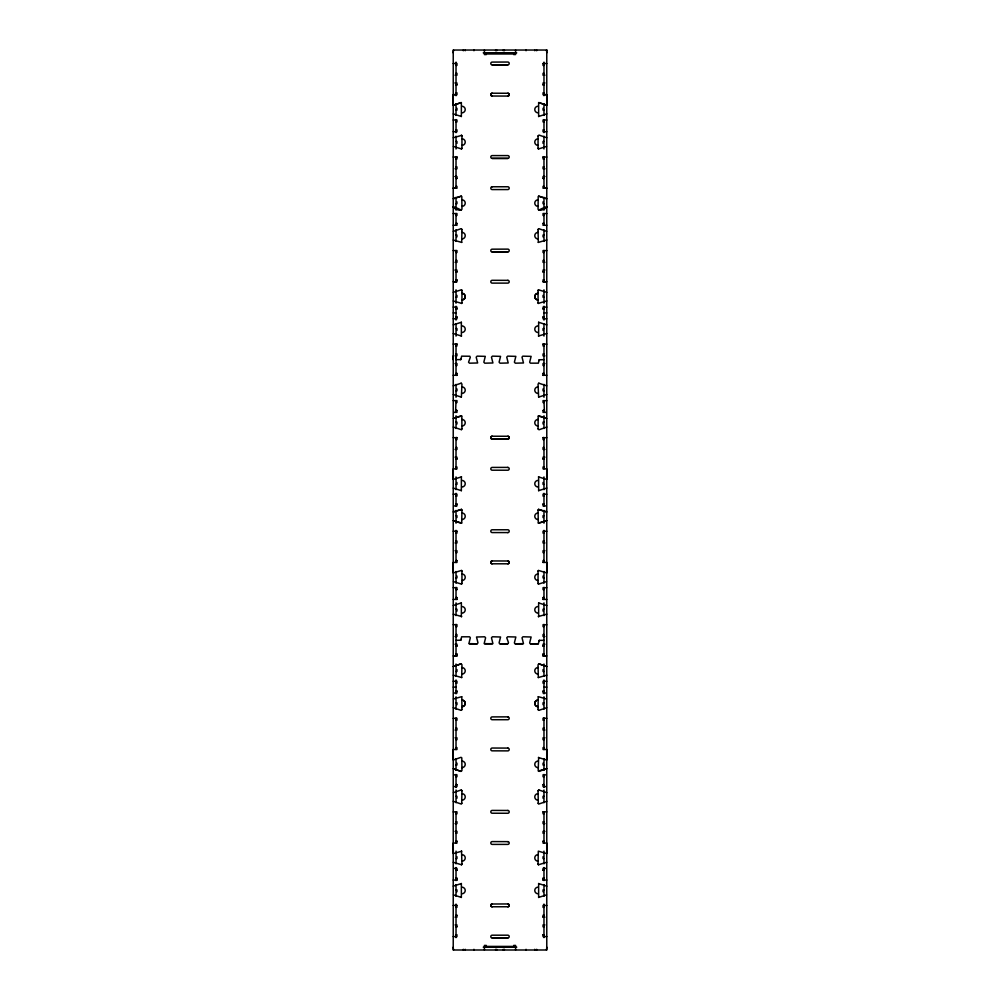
<?xml version="1.0" encoding="UTF-8"?>
<svg xmlns="http://www.w3.org/2000/svg" width="1000" height="1000" viewBox="0 0 1000 1000"><rect width="100%" height="100%" fill="white"/><g stroke="black" fill="none" stroke-linecap="round" stroke-linejoin="round"><path stroke-width="1.5" d="M453.288 760L453.225 749.488L456.962 749.488L456.962 747.625L456.025 747.663M453.288 479.363L453.225 468.85L456.962 468.913L456.962 466.975L456.025 467.025M453.225 359.712L453.225 355.8M456.025 94.625L453.225 94.625L453.225 105.237L461.362 102.625M456.025 355.775L456.025 359.663L460.887 359.562L461.625 356.163L469.825 356.238L470.3 357.35L468.55 362.2L469.475 363.188L477.65 362.975L476.188 357.137L477.113 356.138L485.288 356.362L483.825 362.2L484.762 363.188L492.925 362.975L491.463 357.137L492.4 356.138L500.562 356.362L499.1 362.2L500.037 363.188L508.2 362.975L506.75 357.137L507.675 356.138L515.85 356.362L514.388 362.2L515.312 363.188L523.488 362.975L522.025 357.137L522.75 356.163L531.125 356.362L529.663 362.2L530.388 363.162L538.375 363.162L539.113 359.775L543.975 359.663M546.712 760L546.775 749.488L543.038 749.488L543.038 747.625L543.975 747.663M546.712 479.363L546.775 468.85L543.038 468.85L543.038 466.975L543.975 467.025M543.975 94.625L546.775 94.625L546.775 105.237L538.638 102.625M484.762 643.838L492.925 643.6L491.463 637.762L492.4 636.775L500.562 637L499.1 642.837L499.613 643.737L507.812 643.8L508.5 642.625L506.75 637.775L507.675 636.775L515.85 637L514.388 642.837L514.9 643.737L522.888 643.838M461.95 302.688L461.538 303.525M461.688 523.062L461.95 510.2M461.95 583.325L461.538 584.15M461.95 709.438L461.538 710.275M461.95 863.975L461.538 864.812M538.638 102.575L538.638 116.525M538.05 229.613L538.462 228.775M538.05 290.575L538.462 289.75M538.05 510.238L538.462 509.412M538.05 571.213L538.312 570.5M538.638 616.812L538.638 602.863M461.938 148.338L461.538 149M538.062 135.887L538.975 135.075L546.775 137.75M461.938 428.975L461.538 429.637M461.362 616.812L461.362 602.863M538.638 476.763L538.638 490.7M461.938 803.162L461.025 803.975L453.288 801.3M538.062 790.713L538.812 789.912M538.2 196.488L538.05 209.2C540.075 213.837 556.725 201.137 538.812 210.075M538.638 322.225L538.638 336.175M461.362 490.7L461.362 476.763M538.2 416.138L538.05 428.85M538.812 663.8L538.05 664.762L538.312 677.588M538.2 696.775L538.05 709.488M461.362 116.525L461.362 102.575M461.688 242.438L461.95 229.562M461.688 677.588L461.95 664.712L461.188 663.8M461.688 803.7L461.95 790.837M515.312 643.825L523.488 643.612L522.025 637.775L522.962 636.775L531.125 637L529.663 642.837L530.175 643.737L538.162 643.825M461.688 242.387L453.288 240.037M461.688 303.35L453.288 301M461.362 336.175L461.362 322.225M538.312 416.025L546.512 418.35M461.688 523.013L453.288 520.662M461.688 616.55L453.288 614.2M453.288 675.188L461.688 677.537M538.312 696.675L546.512 698.988M538.638 757.4L538.2 770.987L546.775 768.688M543.038 841.175L543.038 843.088L546.775 843.037L546.775 853.6L538.312 851.15L538.05 864.025M461.538 148.95L453.425 146.45M538.462 289.8L546.775 292.325M461.538 336.037L453.288 333.575M461.362 397.15L461.95 384.075L461.188 383.162M538.462 476.887L546.512 479.375M538.462 509.462L546.712 511.925M453.488 581.625L461.538 584.113M538.462 570.425L546.775 572.95L546.775 562.4L543.038 562.4M538.462 757.537L546.512 760.013M461.538 864.762L453.288 862.288M461.362 897.463L461.362 883.512M538.638 883.512L538.638 897.463M453.488 105.188L461.025 102.562M453.288 137.75L461.688 135.4M538.462 148.95L546.512 146.475M453.288 198.725L461.362 196.175M453.488 198.7L461.188 196.125M453.363 231.337L461.188 228.688M461.538 289.8L453.288 292.262M546.775 300.95L538.312 303.35M453.488 418.338L461.688 416.025M453.425 418.413L461.188 415.775M538.062 428.975L538.975 429.787L546.775 427.062M453.488 479.325L461.538 476.887M453.288 511.925L461.538 509.462M453.488 511.938L461.362 509.375M546.775 520.612L538.312 523.013M456.962 560.538L456.962 562.45L453.225 562.4L453.225 572.95L461.538 570.425M538.462 584.113L546.512 581.625M538.312 616.55L546.775 614.15M461.188 663.85L453.288 666.5M453.425 699L461.688 696.675M538.812 710.362L546.712 707.75M453.488 759.963L461.025 757.325L461.8 757.8L461.938 770.65L461.025 771.413L453.288 768.737M453.425 792.6L461.188 789.963M538.975 771.413L546.512 768.763M461.688 851.2L453.288 853.6L453.225 843.037L456.962 843.088L456.962 841.175M538.462 864.762L546.712 862.288M546.512 894.887L538.638 897.412M461.362 116.475L453.288 113.912M538.638 196.175L546.775 198.787M538.638 322.275L546.775 324.888M461.362 397.1L453.288 394.55M538.812 383.162L538.05 384.125L538.638 397.15M461.362 429.675L453.288 427.062M461.362 490.662L453.288 488.1M538.638 509.375L546.575 511.912M538.638 602.913L546.775 605.513M461.362 897.412L453.488 894.887M538.638 883.562L546.775 886.175M546.512 520.7L538.812 523.275M453.363 666.488L461.025 663.787M460.462 359.663L461.337 358.413M456.025 640.3L460.887 640.2L461.625 636.8L469.613 636.8L470.337 637.775L468.875 643.612L477.25 643.812L477.975 642.837L476.512 637L484.688 636.788L485.613 637.775L484.15 643.612L492.325 643.825M543.975 640.3L539.113 640.4L538.375 643.8L530.6 643.838M539.538 359.663L538.663 360.925M460.462 640.312L461.337 639.05M539.538 640.312L538.663 641.562M546.775 113.863L538.638 116.475M546.775 239.988L538.312 242.387M453.288 324.837L461.362 322.275M546.775 333.525L538.462 336.037M546.775 394.5L538.638 397.1M546.775 488.05L538.638 490.662M453.288 605.462L461.362 602.913M546.775 675.188L538.312 677.537M546.775 801.3L538.975 803.975L538.062 803.162M453.288 886.125L461.362 883.562M538.812 196.125L546.512 198.738M461.188 210.075C443.15 200.975 459.9 213.875 461.95 209.15L461.8 196.488M538.812 228.688L546.638 231.337M538.812 383.2L546.712 385.812M538.812 415.775L546.638 418.375M461.188 523.275L453.488 520.7M538.812 663.85L546.775 666.5M453.288 707.75L461.188 710.362M538.812 789.963L546.775 792.625M453.288 385.812L461.188 383.2M453.225 52.838L453.488 50.038M483.25 52.838L516.75 52.838M546.775 52.838L546.512 50.038M484.412 50L484.412 54.575L486.275 54.575L486.275 53.587L513.725 53.587L513.725 54.575L515.588 54.525L515.588 50M486.275 53.637L513.725 53.637M453.225 63.487L456.962 63.487L456.962 65.412L456.025 65.362M543.038 63.537L546.775 63.513M492.2 64.875L507.8 64.837A1.4 1.4 0 0 0 509.2 63.438A1.4 1.4 0 0 0 507.8 62.038L492.2 62.088A1.4 1.4 0 0 0 490.8 63.487A1.4 1.4 0 0 0 492.2 64.887L507.8 64.887M543.975 65.412L543.038 65.412L543.038 63.487M456.025 73.312L456.962 73.312L456.962 75.225L455.1 75.188M543.975 73.362L543.038 73.312L543.038 75.225L544.9 75.188M455.1 82.963L456.962 82.975L456.962 84.9L456.025 84.9L456.962 84.85M544.9 82.963L543.038 82.975L543.038 84.9L543.975 84.9L543.038 84.85M455.325 83L456.025 83M456.025 92.85L456.962 92.8L456.962 94.712L453.225 94.675M543.975 92.8L543.038 92.8L543.038 94.712L546.775 94.675M492.2 93.212L507.8 93.263A1.4 1.4 0 0 1 509.2 94.612A1.4 1.4 0 0 1 507.8 96.075L492.2 96.025A1.4 1.4 0 0 1 490.8 94.663A1.4 1.4 0 0 1 492.2 93.212L492.2 93.263A1.4 1.4 0 0 0 490.8 94.663A1.4 1.4 0 0 0 492.2 96.025L492.2 96.062M456.025 110.138L456.962 110.138L456.962 108.275M543.975 110.138L543.038 110.138L543.038 108.275M453.225 120L456.962 120L456.962 121.912L456.025 121.912M546.775 120.025L543.038 120L543.038 121.912L543.975 121.862M456.025 129.863L456.962 129.812L456.962 131.738L453.225 131.688M543.975 129.812L543.038 129.863L543.038 131.738L546.775 131.725M456.025 141.475L456.962 141.475L456.962 143.35M543.975 141.475L543.038 141.475L543.038 143.35M456.025 156.912L456.962 156.912M543.038 156.912L543.975 156.912M453.225 157.037L456.962 157.037L456.962 158.963L456.025 158.963M546.775 157.062L543.038 157.037L543.038 158.963L543.975 158.912M492.2 158.425L507.8 158.387A1.4 1.4 0 0 0 509.2 156.988A1.4 1.4 0 0 0 507.8 155.588L492.2 155.588A1.4 1.4 0 0 0 490.8 156.988A1.4 1.4 0 0 0 492.2 158.387L507.8 158.438M456.025 166.912L456.962 166.863L456.962 168.787L455.1 168.738M543.975 166.863L543.038 166.863L543.038 168.787L544.9 168.738M455.1 176.513L456.962 176.525L456.962 178.45L456.025 178.45L456.962 178.4M544.9 176.513L543.038 176.525L543.038 178.45L543.975 178.45L543.038 178.4M455.325 176.55L456.025 176.55M456.025 186.4L456.962 186.4L456.962 188.263L453.225 188.225M543.975 186.4L543.038 186.35L543.038 188.263L546.775 188.225M492.2 186.762L507.8 186.762A1.4 1.4 0 0 1 509.2 188.175A1.4 1.4 0 0 1 507.8 189.575L492.2 189.575A1.4 1.4 0 0 1 490.8 188.175A1.4 1.4 0 0 1 492.2 186.762L492.2 186.812M453.225 188.175L456.025 188.175M543.975 188.175L546.775 188.175M456.025 203.688L456.962 203.688L456.962 201.825M543.975 203.688L543.038 203.688L543.038 201.825M453.225 213.55L456.962 213.55L456.962 215.463L456.025 215.463M546.775 213.575L543.038 213.55L543.038 215.463L543.975 215.413M456.962 223.363L456.025 223.363L456.962 223.412L456.962 225.287L453.225 225.238M543.038 223.363L543.975 223.363L543.038 223.412L543.038 225.287L546.775 225.275M456.025 235.037L456.962 235.037L456.962 236.9M543.975 235.037L543.038 235.037L543.038 236.9M453.225 250.575L456.962 250.575L456.962 252.5L456.025 252.5M546.775 250.613L543.038 250.575L543.038 252.5L543.975 252.5M507.8 251.925L492.2 251.962L507.8 251.938A1.4 1.4 0 0 0 509.2 250.525A1.4 1.4 0 0 0 507.8 249.125L492.2 249.175A1.4 1.4 0 0 0 490.8 250.575A1.4 1.4 0 0 0 492.2 251.975M456.025 260.4L456.962 260.4L456.962 262.325L455.1 262.288M543.975 260.45L543.038 260.4L543.038 262.325L544.9 262.288M455.1 270.062L456.962 270.062L456.962 271.988L456.025 271.988M544.9 270.062L543.038 270.062L543.038 271.988L543.975 271.988M455.325 270.087L456.025 270.087M456.025 271.938L456.962 271.938M543.038 271.938L543.975 271.938M456.025 279.887L456.962 279.938M543.975 279.887L543.038 279.887L543.038 281.8M456.025 281.725L453.225 281.725L456.962 281.812L456.962 279.887M543.975 281.725L546.775 281.725L543.038 281.762M456.025 297.25L456.962 297.25L456.962 295.375M543.975 297.25L543.038 297.25L543.038 295.375M453.225 307.087L456.962 307.087L456.962 309M546.775 307.137L543.038 307.087L543.038 309M456.025 309L456.962 308.95M543.038 308.95L543.975 309M453.225 312.913L456.025 312.913M543.975 312.913L546.775 312.913M456.962 316.9L456.025 316.9L456.962 316.95L456.962 318.825L453.225 318.775M543.038 316.9L543.975 316.9L543.038 316.95L543.038 318.825L546.775 318.825M456.025 328.587L456.962 328.587L456.962 330.45M543.975 328.587L543.038 328.587L543.038 330.45M456.025 344.025L456.962 344.025L456.962 346L456.025 346M543.975 346L543.038 345.95L543.038 344.075L543.975 344.025M453.225 344.075L456.962 344.075M543.038 344.075L546.775 344.162M456.025 353.95L456.962 353.9L456.962 355.825L455.1 355.838M543.975 353.9L543.038 353.95L543.038 355.825L544.9 355.838M455.1 363.612L456.962 363.562L456.962 365.487L456.025 365.438M544.9 363.612L543.038 363.562L543.038 365.487L543.975 365.487M456.962 373.387L456.025 373.387L456.962 373.438L456.962 375.312L456.025 375.363L456.025 343.7M543.038 373.387L543.975 373.387L543.038 373.438L543.038 375.312L543.975 375.363L543.975 343.7M453.225 375.262L456.962 375.262M543.038 375.262L546.775 375.275M456.025 390.8L456.962 390.8L456.962 388.925M543.975 390.8L543.038 390.8L543.038 388.925M453.225 400.625L456.962 400.625L456.962 402.55L456.025 402.5M546.775 400.688L543.038 400.625L543.038 402.55L543.975 402.5M456.962 410.45L456.025 410.45L456.962 410.5L456.962 412.362L453.688 412.375M543.038 410.45L543.975 410.45L543.038 410.5L543.038 412.362L546.312 412.375M455.562 412.375L456.025 400.613M544.438 412.375L543.975 400.613M456.025 422.137L456.962 422.137L456.962 424.012M543.975 422.137L543.038 422.137L543.038 424.012M492.2 436.225L507.8 436.262A1.4 1.4 0 0 1 509.2 437.625A1.4 1.4 0 0 1 507.8 439.075L492.2 439.075A1.4 1.4 0 0 1 490.8 437.675A1.4 1.4 0 0 1 492.2 436.225L492.2 436.262A1.4 1.4 0 0 0 490.8 437.675A1.4 1.4 0 0 0 492.2 439.025L507.8 439.025A1.4 1.4 0 0 0 509.2 437.625A1.4 1.4 0 0 0 507.8 436.262L507.8 436.25M456.962 437.575L456.025 437.575L456.025 468.913M543.038 437.575L543.975 437.575L543.975 468.913M453.225 437.675L456.962 437.675L456.962 439.588L456.025 439.588M546.775 437.713L543.038 437.675L543.038 439.588L543.975 439.538M456.025 447.5L456.962 447.5L456.962 449.412L455.1 449.387M543.975 447.5L543.038 447.537L543.038 449.412L544.9 449.387M455.1 457.163L456.962 457.163L456.962 459.075L456.025 459.075L456.962 459.025M544.9 457.163L543.038 457.163L543.038 459.075L543.975 459.075L543.038 459.025M507.8 467.4L492.2 467.413A1.4 1.4 0 0 0 490.8 468.8A1.4 1.4 0 0 0 492.2 470.2L507.8 470.213A1.4 1.4 0 0 0 509.2 468.8A1.4 1.4 0 0 0 507.8 467.4L507.8 467.438M456.025 484.35L456.962 484.35L456.962 482.475M543.975 484.35L543.038 484.35L543.038 482.475M453.225 494.175L456.962 494.175L456.962 496.1L456.025 496.1M546.775 494.237L543.038 494.175L543.038 496.1L543.975 496.05M456.962 504L456.025 504L456.962 504.05L456.962 505.913L453.688 505.925M543.038 504L543.975 504L543.038 504.05L543.038 505.913L546.312 505.925M456.025 515.688L456.962 515.688L456.962 517.562M543.975 515.688L543.038 515.688L543.038 517.562M453.225 531.225L456.962 531.125M546.775 531.263L543.038 531.225L543.038 533.138L543.975 533.1M507.8 532.575L492.2 532.575A1.4 1.4 0 0 1 490.8 531.175A1.4 1.4 0 0 1 492.2 529.775L507.8 529.775A1.4 1.4 0 0 1 509.2 531.225A1.4 1.4 0 0 1 507.8 532.625L507.8 532.625M456.025 533.138L456.962 533.138L456.962 531.225M456.025 541.05L456.962 541.05L456.962 542.962L455.1 542.95M543.975 541.05L543.038 541.05L543.038 542.962L544.9 542.95M455.1 550.712L456.962 550.712L456.962 552.625L456.025 552.625M544.9 550.712L543.038 550.712L543.038 552.625L543.975 552.575M456.025 560.575L456.962 560.575M543.975 560.575L543.038 560.538L543.038 562.45M492.2 560.95L507.8 561A1.4 1.4 0 0 1 509.2 562.35A1.4 1.4 0 0 1 507.8 563.8L492.2 563.8A1.4 1.4 0 0 1 490.8 562.4A1.4 1.4 0 0 1 492.2 560.95L492.2 561A1.4 1.4 0 0 0 490.8 562.4A1.4 1.4 0 0 0 492.2 563.75L492.2 563.787M456.025 577.9L456.962 577.9L456.962 576.025M543.975 577.9L543.038 577.9L543.038 576.025M453.225 587.712L456.962 587.712L456.962 589.637M546.775 587.725L543.038 587.712L543.038 589.637L543.975 589.587M456.025 589.637L456.962 589.587M456.025 597.537L456.962 597.537L456.962 599.45M543.975 597.537L543.038 597.537L543.038 599.45M456.025 597.587L456.962 597.587M543.038 597.587L543.975 597.587M453.225 599.4L456.962 599.4M543.038 599.4L546.775 599.412M456.025 609.237L456.962 609.237L456.962 611.112M543.975 609.237L543.038 609.237L543.038 611.112M453.225 624.712L456.962 624.675L456.962 626.625L456.025 626.625M546.775 624.825L543.038 624.712L543.038 626.625L543.975 626.575M456.025 634.538L456.962 634.575L456.962 636.45L455.1 636.5M543.975 634.538L543.038 634.538L543.038 636.45L544.9 636.5M500.037 643.825L507.6 643.825M469.475 643.838L477.038 643.838M455.1 644.262L456.962 644.2L456.962 646.125L456.025 646.125L456.962 646.075M544.9 644.262L543.038 644.2L543.038 646.125L543.975 646.125L543.038 646.075M456.962 654.025L456.025 654.025L456.962 654.075L456.962 655.95L453.225 655.938L456.962 655.9M543.038 654.025L543.975 654.025L543.038 654.075L543.038 655.95L546.775 655.938L543.038 655.9M456.025 671.45L456.962 671.45L456.962 669.575M543.975 671.45L543.038 671.45L543.038 669.575M453.225 681.275L456.962 681.263L456.962 683.188L456.025 683.188M546.775 681.275L543.038 681.263L543.038 683.188L543.975 683.138M453.225 687.113L456.025 687.113M543.975 687.113L546.775 687.125M456.962 691.087L456.025 691.087L456.962 691.137L456.962 693L453.688 693.025M543.038 691.087L543.975 691.087L543.038 691.137L543.038 693L546.312 693.025M456.025 702.788L456.962 702.788L456.962 704.663M543.975 702.788L543.038 702.788L543.038 704.663M453.225 718.375L456.962 718.312L456.962 720.225L456.025 720.188M546.775 718.312L543.038 718.225L543.038 720.225L543.975 720.225M456.025 728.188L456.962 728.138L456.962 730.05L455.1 730.05M543.975 728.138L543.038 728.138L543.038 730.05L544.9 730.05M455.1 737.812L456.962 737.8L456.962 739.712L456.025 739.663M544.9 737.812L543.038 737.8L543.038 739.712L543.975 739.712M507.8 748.088L492.2 748.037A1.4 1.4 0 0 0 490.8 749.438A1.4 1.4 0 0 0 492.2 750.837L507.8 750.888A1.4 1.4 0 0 0 509.2 749.488A1.4 1.4 0 0 0 507.8 748.088L507.8 748.037M456.025 765L456.962 765L456.962 763.125M543.975 765L543.038 765L543.038 763.125M453.688 774.887L456.962 774.812L456.962 776.737L456.025 776.737M546.312 774.887L543.038 774.812L543.038 776.737L543.975 776.737M456.962 784.638L456.025 784.638L456.962 784.688L456.962 786.562L453.688 786.587M543.038 784.638L543.975 784.638L543.038 784.688L543.038 786.562L546.312 786.587M456.025 796.338L456.962 796.338L456.962 798.213M543.975 796.338L543.038 796.338L543.038 798.213M453.225 811.925L456.962 811.862L456.962 813.787L456.025 813.787M543.038 811.775L546.775 811.862M543.975 813.737L543.038 813.787L543.038 811.862M456.025 821.737L456.962 821.737L456.962 823.6L455.1 823.6M543.975 821.737L543.038 821.688L543.038 823.6L544.9 823.6M455.1 831.375L456.962 831.35L456.962 833.263L456.025 833.263M544.9 831.375L543.038 831.35L543.038 833.263L543.975 833.263M456.025 841.225L456.962 841.225M543.038 841.225L543.975 841.225M456.025 858.55L456.962 858.55L456.962 856.688M543.975 858.55L543.038 858.55L543.038 856.688M453.688 868.438L456.962 868.363L456.962 870.288L456.025 870.288L456.962 870.238M546.312 868.438L543.038 868.363L543.038 870.288L543.975 870.288L543.038 870.238M456.025 878.188L456.962 878.188L456.962 880.113M543.975 878.188L543.038 878.188L543.038 880.113M456.025 878.238L456.962 878.238M543.038 878.238L543.975 878.238M453.225 880.062L456.962 880.062M543.038 880.062L546.775 880.062M456.025 889.887L456.962 889.887L456.962 891.762M543.975 889.887L543.038 889.887L543.038 891.762M492.2 904.013L507.8 903.962A1.4 1.4 0 0 1 509.2 905.362A1.4 1.4 0 0 1 507.8 906.762L492.2 906.762A1.4 1.4 0 0 1 490.8 905.362A1.4 1.4 0 0 1 492.2 903.962L492.2 904.013A1.4 1.4 0 0 0 490.8 905.413A1.4 1.4 0 0 0 492.2 906.812L492.2 906.762M453.225 905.413L456.962 905.325M546.775 905.475L543.038 905.413L543.038 907.337L543.975 907.337M456.025 907.288L456.962 907.337L456.962 905.413M456.025 915.288L456.962 915.288M543.975 915.238L543.038 915.238L543.038 917.15M455.1 917.15L456.962 917.15L456.962 915.238M543.038 917.1L544.9 917.15M455.1 924.925L456.962 924.9L456.962 926.825M544.9 924.925L543.038 924.9L543.038 926.825L543.975 926.775M456.025 926.775L456.962 926.775M456.025 934.775L456.962 934.725L456.962 936.637L453.225 936.587M543.038 934.775L543.975 934.725M546.775 936.587L543.038 936.587L543.038 934.725M492.2 937.987L507.8 937.95A1.4 1.4 0 0 0 509.2 936.587A1.4 1.4 0 0 0 507.8 935.188L492.2 935.188A1.4 1.4 0 0 0 490.8 936.538A1.4 1.4 0 0 0 492.2 937.95L507.8 937.987M453.225 947.188L453.488 950M483.25 947.188L516.75 947.188M546.775 947.188L546.512 950M546.575 105.162L538.975 102.55M546.638 666.488L538.975 663.825M453.488 768.775L461.025 771.4M461.362 135.137L461.938 135.887M461.362 789.963L461.938 790.713M538.062 148.338L538.462 149M461.538 228.775L461.95 229.613M538.462 303.525L538.05 302.688M461.538 289.75L461.95 290.575M461.538 509.412L461.95 510.238M538.462 584.15L538.05 583.325M538.462 710.275L538.05 709.438M538.462 864.812L538.05 863.975M461.538 851.038L461.95 864.025M538.312 242.438L538.05 229.562M538.312 523.062L538.05 510.2M461.688 570.5L461.95 571.213M538.312 803.7L538.05 790.837M461.8 416.138L461.95 428.85M461.8 696.775L461.95 709.488M543.975 62.112L543.975 95.712M543.975 103.75L543.975 115.438M543.975 119.562L543.975 132.662M543.975 136.175L543.975 149M543.975 156.6L543.975 188.263M543.975 197.3L543.975 210.15M543.975 213.512L543.975 225.212M543.975 229.725L543.975 241.425M543.975 250.463L543.975 281.812M543.975 289.812L543.975 303.212M543.975 306.2L543.975 320.087M543.975 323.762L543.975 336.112M543.975 384.4L543.975 397.25M543.975 415.775L543.975 428.525M543.975 476.925L543.975 489.65M543.975 493.3L543.975 506.4M543.975 510.387L543.975 523.212M543.975 530.337L543.975 562.45M543.975 571.5L543.975 583.2M543.975 587.312L543.975 599.412M543.975 602.875L543.975 615.625M543.975 624.35L543.975 656.012M543.975 664.025L543.975 676.363M543.975 679.95L543.975 693.838M543.975 696.825L543.975 709.188M543.975 717.9L543.975 749.562M543.975 758.612L543.975 770.3M543.975 774.425L543.975 787.513M543.975 789.975L543.975 802.738M543.975 811.775L543.975 843.112M543.975 851.125L543.975 863.85M543.975 867.5L543.975 880.6M543.975 884.587L543.975 896.287M543.975 904.075L543.975 937.638M538.05 136.012L538.05 148.225M538.05 290.538L538.05 302.738M538.05 571.163L538.05 583.375M536.7 50.038L536.7 50.738M536.7 949.3L536.7 950M534.725 50.038L534.775 50.738M534.725 949.3L534.775 950M526.05 50.038L526.05 50.738M526.05 949.3L526.05 950M515.588 950L515.588 945.425L513.725 945.425L513.725 946.413L486.275 946.413L486.275 945.425L484.412 945.425L484.412 950M507.8 93.212L507.8 93.25A1.4 1.4 0 0 1 509.2 94.663A1.4 1.4 0 0 1 507.8 96.025M507.8 560.95L507.8 560.988A1.4 1.4 0 0 1 509.2 562.4A1.4 1.4 0 0 1 507.8 563.75L507.8 563.8M507.8 903.962L507.8 904A1.4 1.4 0 0 1 509.2 905.413A1.4 1.4 0 0 1 507.8 906.812M504.338 50.038L504.387 50.738M504.387 949.3L504.338 950M503.275 50.038L503.275 50.738M503.275 949.3L503.275 950M496.725 50.038L496.725 50.738M496.725 949.3L496.725 950M495.613 50.038L495.662 50.738M495.662 949.3L495.613 950M473.95 50.038L473.95 50.738M473.95 949.3L473.95 950M465.275 50.038L465.225 50.738M465.225 949.3L465.275 950M463.3 50.038L463.3 50.738M463.3 949.3L463.3 950M461.95 136.012L461.95 148.225M461.95 290.538L461.95 302.738M461.95 571.163L461.95 583.375M456.025 62.112L456.025 95.712M456.025 103.75L456.025 115.438M456.025 119.562L456.025 132.662M456.025 136.175L456.025 149M456.025 156.6L456.025 188.263M456.025 197.3L456.025 210.15M456.025 213.512L456.025 225.212M456.025 229.725L456.025 241.425M456.025 250.463L456.025 281.812M456.025 289.812L456.025 303.212M456.025 306.2L456.025 320.087M456.025 323.762L456.025 336.112M456.025 384.4L456.025 397.25M456.025 415.775L456.025 428.525M456.025 476.925L456.025 489.65M456.025 493.3L456.025 506.4M456.025 510.387L456.025 523.212M456.025 530.337L456.025 562.45M456.025 571.5L456.025 583.2M456.025 587.312L456.025 599.412M456.025 602.875L456.025 615.625M456.025 624.35L456.025 656.012M456.025 664.025L456.025 676.363M456.025 679.95L456.025 693.838M456.025 696.825L456.025 709.188M456.025 717.9L456.025 749.562M456.025 758.612L456.025 770.3M456.025 774.425L456.025 787.513M456.025 789.975L456.025 802.738M456.025 811.775L456.025 843.112M456.025 851.125L456.025 863.85M456.025 867.5L456.025 880.6M456.025 884.587L456.025 896.287M456.025 904.075L456.025 937.638M538.05 861.175A3.275 3.275 0 0 1 534.775 857.9A3.275 3.275 0 0 1 538.05 854.625M538.05 893.737A3.275 3.275 0 0 1 534.775 890.462A3.275 3.275 0 0 1 538.05 887.188M461.95 887.188A3.275 3.275 0 0 1 465.225 890.462A3.275 3.275 0 0 1 461.95 893.737M461.95 854.65A3.275 3.275 0 0 1 465.225 857.925A3.275 3.275 0 0 1 461.95 861.2M538.05 767.638A3.275 3.275 0 0 1 534.775 764.375A3.275 3.275 0 0 1 538.05 761.1M538.05 800.212A3.275 3.275 0 0 1 534.775 796.938A3.275 3.275 0 0 1 538.05 793.662M461.95 793.637A3.275 3.275 0 0 1 465.225 796.912A3.275 3.275 0 0 1 461.95 800.188M461.95 761.075A3.275 3.275 0 0 1 465.225 764.35A3.275 3.275 0 0 1 461.95 767.625M538.05 674.062A3.275 3.275 0 0 1 534.775 670.8A3.275 3.275 0 0 1 538.05 667.525M538.05 706.663A3.275 3.275 0 0 1 534.775 703.388A3.275 3.275 0 0 1 538.05 700.088A3.275 3.275 0 0 0 534.775 703.388A3.275 3.275 0 0 0 538.05 706.637M461.95 706.637A3.275 3.275 0 0 0 465.225 703.363A3.275 3.275 0 0 0 461.95 700.088A3.275 3.275 0 0 1 465.225 703.388A3.275 3.275 0 0 1 461.95 706.663M461.95 667.55A3.275 3.275 0 0 1 465.225 670.825A3.275 3.275 0 0 1 461.95 674.087M538.05 580.513A3.275 3.275 0 0 1 534.775 577.25A3.275 3.275 0 0 1 538.05 573.975M538.05 613.088A3.275 3.275 0 0 1 534.775 609.812A3.275 3.275 0 0 1 538.05 606.538M461.95 606.562A3.275 3.275 0 0 1 465.225 609.837A3.275 3.275 0 0 1 461.95 613.112M461.95 574A3.275 3.275 0 0 1 465.225 577.263A3.275 3.275 0 0 1 461.95 580.538M538.05 486.975A3.275 3.275 0 0 1 534.775 483.713A3.275 3.275 0 0 1 538.05 480.438M538.05 519.55A3.275 3.275 0 0 1 534.775 516.275A3.275 3.275 0 0 1 538.05 513M461.95 513A3.275 3.275 0 0 1 465.225 516.275A3.275 3.275 0 0 1 461.95 519.55M461.95 480.438A3.275 3.275 0 0 1 465.225 483.713A3.275 3.275 0 0 1 461.95 486.975M538.05 393.425A3.275 3.275 0 0 1 534.775 390.15A3.275 3.275 0 0 1 538.05 386.887M538.05 426A3.275 3.275 0 0 1 534.775 422.725A3.275 3.275 0 0 1 538.05 419.45M461.95 419.45A3.275 3.275 0 0 1 465.225 422.725A3.275 3.275 0 0 1 461.95 426M461.95 386.887A3.275 3.275 0 0 1 465.225 390.15A3.275 3.275 0 0 1 461.95 393.425M538.05 293.363A3.275 3.275 0 0 0 534.775 296.637A3.275 3.275 0 0 0 538.05 299.913A3.275 3.275 0 0 1 534.775 296.613A3.275 3.275 0 0 1 538.05 293.337M538.05 332.475A3.275 3.275 0 0 1 534.775 329.2A3.275 3.275 0 0 1 538.05 325.925M461.95 325.925A3.275 3.275 0 0 1 465.225 329.2A3.275 3.275 0 0 1 461.95 332.475M461.95 293.337A3.275 3.275 0 0 1 465.225 296.613A3.275 3.275 0 0 1 461.95 299.913A3.275 3.275 0 0 0 465.225 296.613A3.275 3.275 0 0 0 461.95 293.363M538.05 112.8A3.275 3.275 0 0 1 534.775 109.525A3.275 3.275 0 0 1 538.05 106.25M538.05 145.387A3.275 3.275 0 0 1 534.775 142.113A3.275 3.275 0 0 1 538.05 138.837M461.95 138.812A3.275 3.275 0 0 1 465.225 142.088A3.275 3.275 0 0 1 461.95 145.363M461.95 106.275A3.275 3.275 0 0 1 465.225 109.55A3.275 3.275 0 0 1 461.95 112.825M538.05 206.375A3.275 3.275 0 0 1 534.775 203.1A3.275 3.275 0 0 1 538.05 199.825M538.05 238.938A3.275 3.275 0 0 1 534.775 235.662A3.275 3.275 0 0 1 538.05 232.387M461.95 232.387A3.275 3.275 0 0 1 465.225 235.662A3.275 3.275 0 0 1 461.95 238.938M461.95 199.825A3.275 3.275 0 0 1 465.225 203.1A3.275 3.275 0 0 1 461.95 206.375M546.775 50.038L453.225 50.038L453.225 950L546.775 950L546.775 50M507.8 280.35L492.2 280.3A1.4 1.4 0 0 0 490.8 281.712A1.4 1.4 0 0 0 492.2 283.113L507.8 283.113A1.4 1.4 0 0 0 509.2 281.75A1.4 1.4 0 0 0 507.8 280.35L507.8 280.338M507.8 716.862L492.2 716.912A1.4 1.4 0 0 0 490.8 718.312A1.4 1.4 0 0 0 492.2 719.712L507.8 719.712A1.4 1.4 0 0 0 509.2 718.312A1.4 1.4 0 0 0 507.8 716.912L507.8 716.9M507.8 810.462L492.2 810.413A1.4 1.4 0 0 0 490.8 811.812A1.4 1.4 0 0 0 492.2 813.213L507.8 813.263A1.4 1.4 0 0 0 509.2 811.862A1.4 1.4 0 0 0 507.8 810.462L507.8 810.45M507.8 841.637L492.2 841.587A1.4 1.4 0 0 0 490.8 842.987A1.4 1.4 0 0 0 492.2 844.4L507.8 844.4A1.4 1.4 0 0 0 509.2 843.037A1.4 1.4 0 0 0 507.8 841.637L507.8 841.625"/></g></svg>
